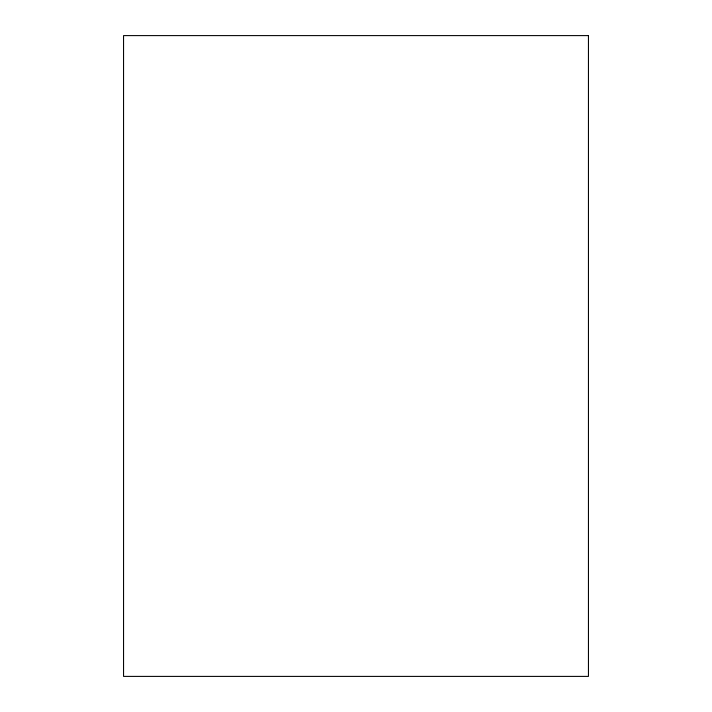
<?xml version="1.0" encoding="UTF-8"?>
<svg xmlns="http://www.w3.org/2000/svg" width="712" height="712" viewBox="0 0 712 712"><rect width="100%" height="100%" fill="white"/><g stroke="black" fill="none" stroke-linecap="round" stroke-linejoin="round"><path stroke-width="1.07" d="M588.45 35.6L123.55 35.6L123.55 676.4L588.45 676.4L588.45 35.6"/></g></svg>
